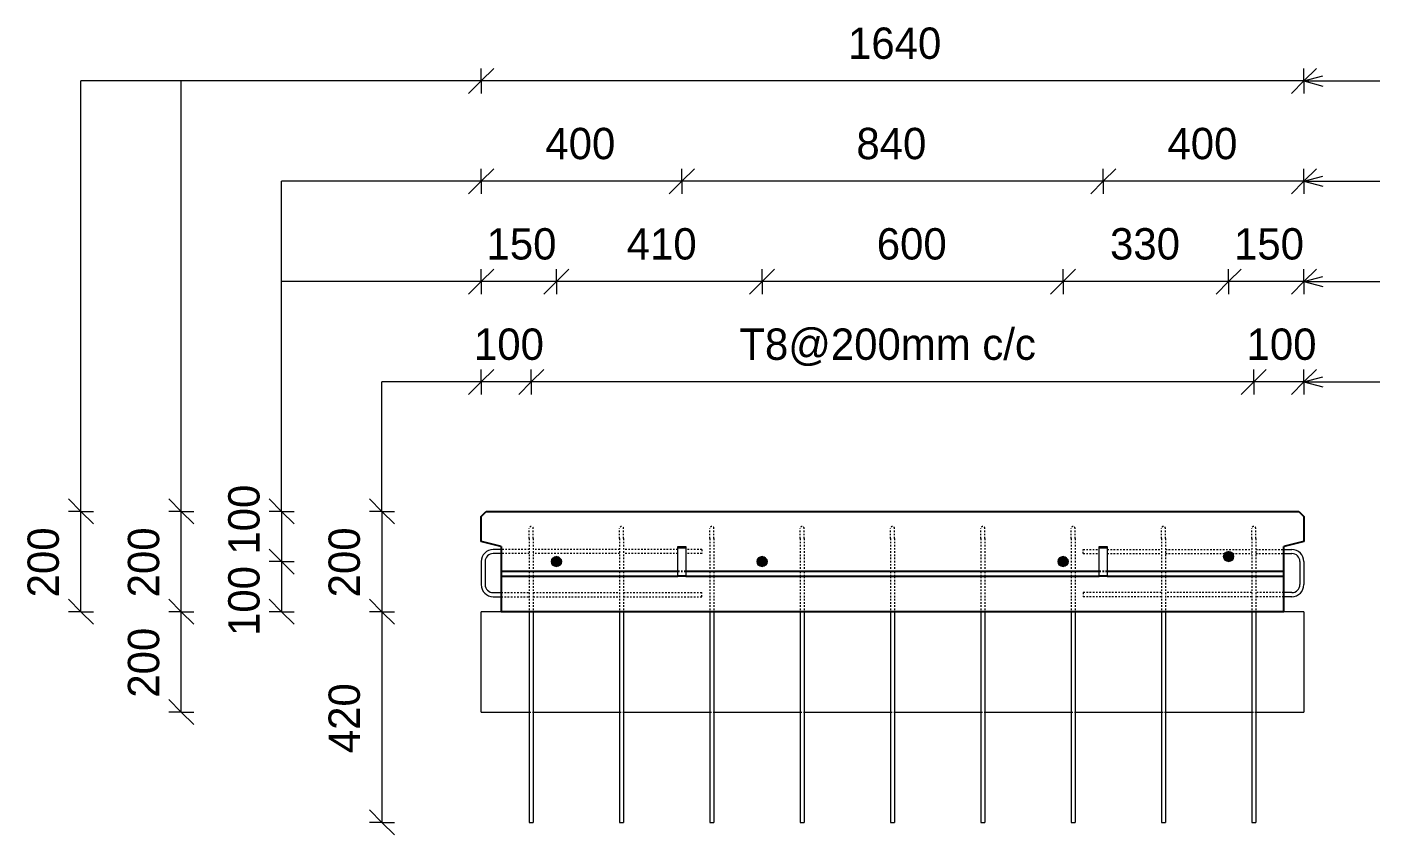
# Model space of a CAD drawing. Header units: millimetres. Extents: x -7291 to 5665, y 1067 to 18539.
# Drawn here: x -3792 to -1095, y 12469 to 14079 of the extents above; entities that cross this region are included whole.
import ezdxf

# ---------------------------------------------------------------- set-up
doc = ezdxf.new("R2010")
doc.units = ezdxf.units.MM
doc.linetypes.add('Dash', pattern=[6.36, 3.18, -3.18])
for name, color, linetype, lineweight in [('A-ANNO-DIMS', 211, 'Continuous', 9), ('A-ANNO-DIMS-25', 211, 'Continuous', 9), ('A-DETL-MBND', 5, 'Continuous', 18), ('A-GENM', 13, 'Continuous', 18), ('A-WALL', 113, 'Continuous', 25), ('A-WALL-HDLN', 110, 'Dash', 25), ('G-ANNO-TEXT', 231, 'Continuous', 9), ('S-BEAM', 12, 'Continuous', 18), ('S-BEAM-HDLN', 1, 'Dash', 18), ('S-RBAR', 171, 'Continuous', 18)]:
    doc.layers.add(name, color=color, linetype=linetype, lineweight=lineweight)
doc.styles.add('Nirmala UI Semilight', font='NirmalaS.ttf', dxfattribs={"height": 62.5})
doc.dimstyles.new('Arrow_Filled_-_2_5_NI_UI', dxfattribs={"dimscale": 304.8, "dimtxt": 65.460247, "dimasz": 0.164042, "dimexe": 0.082021, "dimexo": 0.0625, "dimgap": 0.082021, "dimtad": 1, "dimdec": 0, "dimzin": 0, "dimdsep": 46, "dimtxsty": 'Nirmala UI Semilight', "dimblk1": 'OBLIQUE', "dimblk2": 'OBLIQUE', "dimsah": 1, "dimcen": 0.09, "dimazin": 0, "dimtfac": 1, "dimtdec": 4, "dimtix": 1, "dimtmove": 0, "dimatfit": 3, "dimfxl": 0.082021, "dimfxlon": 1, "dimtvp": 1, "dimtolj": 1, "dimtzin": 0, "dimarcsym": 2})
doc.dimstyles.new('Arrow_Filled_-_2_5_NI_UI_1', dxfattribs={"dimscale": 304.8, "dimtxt": 65.460247, "dimasz": 0.164042, "dimexe": 0.082021, "dimexo": 0.0625, "dimgap": 0.082021, "dimtad": 1, "dimdec": 0, "dimzin": 0, "dimdsep": 46, "dimtxsty": 'Nirmala UI Semilight', "dimblk1": 'OBLIQUE', "dimblk2": 'OBLIQUE', "dimsah": 1, "dimcen": 0.09, "dimazin": 0, "dimtfac": 1, "dimtdec": 4, "dimtix": 1, "dimtmove": 2, "dimatfit": 3, "dimfxl": 0.082021, "dimfxlon": 1, "dimtvp": 1, "dimtolj": 1, "dimtzin": 0, "dimarcsym": 2})

# ---------------------------------------------------------------- blocks, each defined once
blk = doc.blocks.new('RR spread anchor face based - RR-SA-7_5-260-1726841-Elevation Top Copy 1')
at = {"layer": 'A-GENM'}
for p, q in [((-6313.4, 13041.4), (-6313.4, 13043.9)), ((-6313.4, 13043.9), (-6297.4, 13043.9)), ((-6313.4, 12986.4), (-6313.4, 13041.4)), ((-6313.4, 13041.4), (-6297.4, 13041.4)), ((-6297.4, 13043.9), (-6297.4, 13041.4)), ((-6297.4, 13041.4), (-6297.4, 12986.4)), ((-6313.4, 12983.9), (-6313.4, 12986.4)), ((-6313.4, 12986.4), (-6297.4, 12986.4)), ((-6297.4, 12983.9), (-6313.4, 12983.9)), ((-6297.4, 12986.4), (-6297.4, 12983.9))]:
    blk.add_line(p, q, dxfattribs=at)
blk = doc.blocks.new('DIMBLOCK13-Elevation Top Copy 1')
at = {"layer": 'A-ANNO-DIMS-25'}
for p, q in [((-3684.1, 13113.9), (-3709.1, 13138.9)), ((-3684.1, 13113.9), (-3709.1, 13113.9)), ((-3684.1, 12913.9), (-3684.1, 13113.9)), ((-3684.1, 13113.9), (-3659.1, 13088.9)), ((-3684.1, 13113.9), (-3659.1, 13113.9)), ((-3684.1, 12913.9), (-3709.1, 12938.9)), ((-3684.1, 12913.9), (-3709.1, 12913.9)), ((-3684.1, 12913.9), (-3659.1, 12888.9)), ((-3684.1, 12913.9), (-3659.1, 12913.9))]:
    blk.add_line(p, q, dxfattribs=at)
at = {"layer": 'A-ANNO-DIMS-25', "color": 0, "insert": (-3790.6, 12942.5), "char_height": 62.5, "width": 171.387, "attachment_point": 1, "rotation": 90, "line_spacing_factor": 1.142579, "style": 'Nirmala UI Semilight'}
blk.add_mtext('200', dxfattribs=at)
blk = doc.blocks.new('_Oblique')
at = {"color": 0, "linetype": 'ByBlock', "lineweight": -2}
blk.add_line((-0.5, -0.5), (0.5, 0.5), dxfattribs=at)
blk = doc.blocks.new('DIMBLOCK14-Elevation Top Copy 1')
at = {"layer": 'A-ANNO-DIMS-25'}
for p, q in [((-2886.4, 13971.9), (-2861.4, 13996.9)), ((-2886.4, 13971.9), (-2886.4, 13996.9)), ((-1246.4, 13971.9), (-1221.4, 13996.9)), ((-1246.4, 13971.9), (-1246.4, 13996.9)), ((-2886.4, 13971.9), (-2911.4, 13946.9)), ((-1246.4, 13971.9), (-2886.4, 13971.9)), ((-2886.4, 13971.9), (-2886.4, 13946.9)), ((-1246.4, 13971.9), (-1271.4, 13946.9)), ((-1246.4, 13971.9), (-1246.4, 13946.9))]:
    blk.add_line(p, q, dxfattribs=at)
at = {"layer": 'A-ANNO-DIMS-25', "color": 0, "insert": (-2155.1, 14078.5), "char_height": 62.5, "width": 212.805, "attachment_point": 1, "line_spacing_factor": 1.142579, "style": 'Nirmala UI Semilight'}
blk.add_mtext('1640', dxfattribs=at)
blk = doc.blocks.new('DIMBLOCK15-Elevation Top Copy 1')
at = {"layer": 'A-ANNO-DIMS-25'}
for p, q in [((-3084.1, 13113.9), (-3109.1, 13138.9)), ((-3084.1, 13113.9), (-3109.1, 13113.9)), ((-3084.1, 13113.9), (-3084.1, 12913.9)), ((-3084.1, 13113.9), (-3059.1, 13088.9)), ((-3084.1, 13113.9), (-3059.1, 13113.9)), ((-3084.1, 12913.9), (-3109.1, 12938.9)), ((-3084.1, 12913.9), (-3109.1, 12913.9)), ((-3084.1, 12913.9), (-3059.1, 12888.9)), ((-3084.1, 12913.9), (-3059.1, 12913.9))]:
    blk.add_line(p, q, dxfattribs=at)
at = {"layer": 'A-ANNO-DIMS-25', "color": 0, "insert": (-3190.6, 12942.5), "char_height": 62.5, "width": 171.387, "attachment_point": 1, "rotation": 90, "line_spacing_factor": 1.142579, "style": 'Nirmala UI Semilight'}
blk.add_mtext('200', dxfattribs=at)
blk = doc.blocks.new('DIMBLOCK16-Elevation Top Copy 1')
at = {"layer": 'A-ANNO-DIMS-25'}
for p, q in [((-3084.1, 12913.9), (-3109.1, 12938.9)), ((-3084.1, 12913.9), (-3109.1, 12913.9)), ((-3084.1, 12913.9), (-3084.1, 12493.9)), ((-3084.1, 12913.9), (-3059.1, 12888.9)), ((-3084.1, 12913.9), (-3059.1, 12913.9)), ((-3084.1, 12493.9), (-3109.1, 12518.9)), ((-3084.1, 12493.9), (-3109.1, 12493.9)), ((-3084.1, 12493.9), (-3059.1, 12468.9)), ((-3084.1, 12493.9), (-3059.1, 12493.9))]:
    blk.add_line(p, q, dxfattribs=at)
at = {"layer": 'A-ANNO-DIMS-25', "color": 0, "insert": (-3190.6, 12631.9), "char_height": 62.5, "width": 172.815, "attachment_point": 1, "rotation": 90, "line_spacing_factor": 1.142579, "style": 'Nirmala UI Semilight'}
blk.add_mtext('420', dxfattribs=at)
blk = doc.blocks.new('DIMBLOCK17-Elevation Top Copy 1')
at = {"layer": 'A-ANNO-DIMS-25'}
for p, q in [((-1346.4, 13371.9), (-1321.4, 13396.9)), ((-1346.4, 13371.9), (-1346.4, 13396.9)), ((-1246.4, 13371.9), (-1221.4, 13396.9)), ((-1246.4, 13371.9), (-1246.4, 13396.9)), ((-1346.4, 13371.9), (-1371.4, 13346.9)), ((-1246.4, 13371.9), (-1346.4, 13371.9)), ((-1346.4, 13371.9), (-1346.4, 13346.9)), ((-1246.4, 13371.9), (-1271.4, 13346.9)), ((-1246.4, 13371.9), (-1246.4, 13346.9))]:
    blk.add_line(p, q, dxfattribs=at)
at = {"layer": 'A-ANNO-DIMS-25', "color": 0, "insert": (-1360.7, 13478.5), "char_height": 62.5, "width": 154.248, "attachment_point": 1, "line_spacing_factor": 1.142579, "style": 'Nirmala UI Semilight'}
blk.add_mtext('100', dxfattribs=at)
blk = doc.blocks.new('DIMBLOCK18-Elevation Top Copy 1')
at = {"layer": 'A-ANNO-DIMS-25'}
for p, q in [((-2786.4, 13371.9), (-2761.4, 13396.9)), ((-2786.4, 13371.9), (-2786.4, 13396.9)), ((-1346.4, 13371.9), (-1321.4, 13396.9)), ((-1346.4, 13371.9), (-1346.4, 13396.9)), ((-2786.4, 13371.9), (-2811.4, 13346.9)), ((-1346.4, 13371.9), (-2786.4, 13371.9)), ((-2786.4, 13371.9), (-2786.4, 13346.9)), ((-1346.4, 13371.9), (-1371.4, 13346.9)), ((-1346.4, 13371.9), (-1346.4, 13346.9))]:
    blk.add_line(p, q, dxfattribs=at)
at = {"layer": 'A-ANNO-DIMS-25', "color": 0, "insert": (-2371.7, 13478.5), "char_height": 62.5, "width": 732.679, "attachment_point": 1, "line_spacing_factor": 1.142579, "style": 'Nirmala UI Semilight'}
blk.add_mtext('T8@200mm c/c', dxfattribs=at)
blk = doc.blocks.new('DIMBLOCK19-Elevation Top Copy 1')
at = {"layer": 'A-ANNO-DIMS-25'}
for p, q in [((-2886.4, 13371.9), (-2861.4, 13396.9)), ((-2886.4, 13371.9), (-2886.4, 13396.9)), ((-2786.4, 13371.9), (-2761.4, 13396.9)), ((-2786.4, 13371.9), (-2786.4, 13396.9)), ((-2886.4, 13371.9), (-2911.4, 13346.9)), ((-2786.4, 13371.9), (-2886.4, 13371.9)), ((-2886.4, 13371.9), (-2886.4, 13346.9)), ((-2786.4, 13371.9), (-2811.4, 13346.9)), ((-2786.4, 13371.9), (-2786.4, 13346.9))]:
    blk.add_line(p, q, dxfattribs=at)
at = {"layer": 'A-ANNO-DIMS-25', "color": 0, "insert": (-2900.7, 13478.5), "char_height": 62.5, "width": 154.248, "attachment_point": 1, "line_spacing_factor": 1.142579, "style": 'Nirmala UI Semilight'}
blk.add_mtext('100', dxfattribs=at)
blk = doc.blocks.new('DIMBLOCK20-Elevation Top Copy 1')
at = {"layer": 'A-ANNO-DIMS-25'}
for p, q in [((-1646.4, 13771.9), (-1621.4, 13796.9)), ((-1646.4, 13771.9), (-1646.4, 13796.9)), ((-1246.4, 13771.9), (-1221.4, 13796.9)), ((-1246.4, 13771.9), (-1246.4, 13796.9)), ((-1646.4, 13771.9), (-1671.4, 13746.9)), ((-1246.4, 13771.9), (-1646.4, 13771.9)), ((-1646.4, 13771.9), (-1646.4, 13746.9)), ((-1246.4, 13771.9), (-1271.4, 13746.9)), ((-1246.4, 13771.9), (-1246.4, 13746.9))]:
    blk.add_line(p, q, dxfattribs=at)
at = {"layer": 'A-ANNO-DIMS-25', "color": 0, "insert": (-1518.4, 13878.5), "char_height": 62.5, "width": 172.815, "attachment_point": 1, "line_spacing_factor": 1.142579, "style": 'Nirmala UI Semilight'}
blk.add_mtext('400', dxfattribs=at)
blk = doc.blocks.new('DIMBLOCK21-Elevation Top Copy 1')
at = {"layer": 'A-ANNO-DIMS-25'}
for p, q in [((-2486.4, 13771.9), (-2461.4, 13796.9)), ((-2486.4, 13771.9), (-2486.4, 13796.9)), ((-1646.4, 13771.9), (-1621.4, 13796.9)), ((-1646.4, 13771.9), (-1646.4, 13796.9)), ((-2486.4, 13771.9), (-2511.4, 13746.9)), ((-1646.4, 13771.9), (-2486.4, 13771.9)), ((-2486.4, 13771.9), (-2486.4, 13746.9)), ((-1646.4, 13771.9), (-1671.4, 13746.9)), ((-1646.4, 13771.9), (-1646.4, 13746.9))]:
    blk.add_line(p, q, dxfattribs=at)
at = {"layer": 'A-ANNO-DIMS-25', "color": 0, "insert": (-2138.4, 13878.5), "char_height": 62.5, "width": 172.815, "attachment_point": 1, "line_spacing_factor": 1.142579, "style": 'Nirmala UI Semilight'}
blk.add_mtext('840', dxfattribs=at)
blk = doc.blocks.new('DIMBLOCK22-Elevation Top Copy 1')
at = {"layer": 'A-ANNO-DIMS-25'}
for p, q in [((-2886.4, 13771.9), (-2861.4, 13796.9)), ((-2886.4, 13771.9), (-2886.4, 13796.9)), ((-2486.4, 13771.9), (-2461.4, 13796.9)), ((-2486.4, 13771.9), (-2486.4, 13796.9)), ((-2886.4, 13771.9), (-2911.4, 13746.9)), ((-2486.4, 13771.9), (-2886.4, 13771.9)), ((-2886.4, 13771.9), (-2886.4, 13746.9)), ((-2486.4, 13771.9), (-2511.4, 13746.9)), ((-2486.4, 13771.9), (-2486.4, 13746.9))]:
    blk.add_line(p, q, dxfattribs=at)
at = {"layer": 'A-ANNO-DIMS-25', "color": 0, "insert": (-2758.4, 13878.5), "char_height": 62.5, "width": 172.815, "attachment_point": 1, "line_spacing_factor": 1.142579, "style": 'Nirmala UI Semilight'}
blk.add_mtext('400', dxfattribs=at)
blk = doc.blocks.new('DIMBLOCK23-Elevation Top Copy 1')
at = {"layer": 'A-ANNO-DIMS-25'}
for p, q in [((-3484.1, 12913.9), (-3509.1, 12938.9)), ((-3484.1, 12913.9), (-3509.1, 12913.9)), ((-3484.1, 12713.9), (-3484.1, 12913.9)), ((-3484.1, 12913.9), (-3459.1, 12888.9)), ((-3484.1, 12913.9), (-3459.1, 12913.9)), ((-3484.1, 12713.9), (-3509.1, 12738.9)), ((-3484.1, 12713.9), (-3509.1, 12713.9)), ((-3484.1, 12713.9), (-3459.1, 12688.9)), ((-3484.1, 12713.9), (-3459.1, 12713.9))]:
    blk.add_line(p, q, dxfattribs=at)
at = {"layer": 'A-ANNO-DIMS-25', "color": 0, "insert": (-3590.6, 12742.5), "char_height": 62.5, "width": 171.387, "attachment_point": 1, "rotation": 90, "line_spacing_factor": 1.142579, "style": 'Nirmala UI Semilight'}
blk.add_mtext('200', dxfattribs=at)
blk = doc.blocks.new('DIMBLOCK24-Elevation Top Copy 1')
at = {"layer": 'A-ANNO-DIMS-25'}
for p, q in [((-3484.1, 13113.9), (-3509.1, 13138.9)), ((-3484.1, 13113.9), (-3509.1, 13113.9)), ((-3484.1, 12913.9), (-3484.1, 13113.9)), ((-3484.1, 13113.9), (-3459.1, 13088.9)), ((-3484.1, 13113.9), (-3459.1, 13113.9)), ((-3484.1, 12913.9), (-3509.1, 12938.9)), ((-3484.1, 12913.9), (-3509.1, 12913.9)), ((-3484.1, 12913.9), (-3459.1, 12888.9)), ((-3484.1, 12913.9), (-3459.1, 12913.9))]:
    blk.add_line(p, q, dxfattribs=at)
at = {"layer": 'A-ANNO-DIMS-25', "color": 0, "insert": (-3590.6, 12942.5), "char_height": 62.5, "width": 171.387, "attachment_point": 1, "rotation": 90, "line_spacing_factor": 1.142579, "style": 'Nirmala UI Semilight'}
blk.add_mtext('200', dxfattribs=at)
blk = doc.blocks.new('DIMBLOCK25-Elevation Top Copy 1')
at = {"layer": 'A-ANNO-DIMS-25'}
for p, q in [((-3284.1, 13113.9), (-3309.1, 13138.9)), ((-3284.1, 13113.9), (-3309.1, 13113.9)), ((-3284.1, 13113.9), (-3284.1, 13013.9)), ((-3284.1, 13113.9), (-3259.1, 13088.9)), ((-3284.1, 13113.9), (-3259.1, 13113.9)), ((-3284.1, 13013.9), (-3309.1, 13038.9)), ((-3284.1, 13013.9), (-3309.1, 13013.9)), ((-3284.1, 13013.9), (-3259.1, 12988.9)), ((-3284.1, 13013.9), (-3259.1, 13013.9))]:
    blk.add_line(p, q, dxfattribs=at)
at = {"layer": 'A-ANNO-DIMS-25', "color": 0, "insert": (-3390.6, 13027.7), "char_height": 62.5, "width": 154.248, "attachment_point": 1, "rotation": 90, "line_spacing_factor": 1.142579, "style": 'Nirmala UI Semilight'}
blk.add_mtext('100', dxfattribs=at)
blk = doc.blocks.new('DIMBLOCK26-Elevation Top Copy 1')
at = {"layer": 'A-ANNO-DIMS-25'}
for p, q in [((-3284.1, 13013.9), (-3309.1, 13038.9)), ((-3284.1, 13013.9), (-3309.1, 13013.9)), ((-3284.1, 13013.9), (-3284.1, 12913.9)), ((-3284.1, 13013.9), (-3259.1, 12988.9)), ((-3284.1, 13013.9), (-3259.1, 13013.9)), ((-3284.1, 12913.9), (-3309.1, 12938.9)), ((-3284.1, 12913.9), (-3309.1, 12913.9)), ((-3284.1, 12913.9), (-3259.1, 12888.9)), ((-3284.1, 12913.9), (-3259.1, 12913.9))]:
    blk.add_line(p, q, dxfattribs=at)
at = {"layer": 'A-ANNO-DIMS-25', "color": 0, "insert": (-3390.6, 12865.5), "char_height": 62.5, "width": 154.248, "attachment_point": 1, "rotation": 90, "line_spacing_factor": 1.142579, "style": 'Nirmala UI Semilight'}
blk.add_mtext('100', dxfattribs=at)
blk = doc.blocks.new('DIMBLOCK27-Elevation Top Copy 1')
at = {"layer": 'A-ANNO-DIMS-25'}
for p, q in [((-1396.4, 13571.9), (-1371.4, 13596.9)), ((-1396.4, 13571.9), (-1396.4, 13596.9)), ((-1246.4, 13571.9), (-1221.4, 13596.9)), ((-1246.4, 13571.9), (-1246.4, 13596.9)), ((-1396.4, 13571.9), (-1421.4, 13546.9)), ((-1246.4, 13571.9), (-1396.4, 13571.9)), ((-1396.4, 13571.9), (-1396.4, 13546.9)), ((-1246.4, 13571.9), (-1271.4, 13546.9)), ((-1246.4, 13571.9), (-1246.4, 13546.9))]:
    blk.add_line(p, q, dxfattribs=at)
at = {"layer": 'A-ANNO-DIMS-25', "color": 0, "insert": (-1385.7, 13678.5), "char_height": 62.5, "width": 154.248, "attachment_point": 1, "line_spacing_factor": 1.142579, "style": 'Nirmala UI Semilight'}
blk.add_mtext('150', dxfattribs=at)
blk = doc.blocks.new('DIMBLOCK28-Elevation Top Copy 1')
at = {"layer": 'A-ANNO-DIMS-25'}
for p, q in [((-1726.4, 13571.9), (-1701.4, 13596.9)), ((-1726.4, 13571.9), (-1726.4, 13596.9)), ((-1396.4, 13571.9), (-1371.4, 13596.9)), ((-1396.4, 13571.9), (-1396.4, 13596.9)), ((-1726.4, 13571.9), (-1751.4, 13546.9)), ((-1396.4, 13571.9), (-1726.4, 13571.9)), ((-1726.4, 13571.9), (-1726.4, 13546.9)), ((-1396.4, 13571.9), (-1421.4, 13546.9)), ((-1396.4, 13571.9), (-1396.4, 13546.9))]:
    blk.add_line(p, q, dxfattribs=at)
at = {"layer": 'A-ANNO-DIMS-25', "color": 0, "insert": (-1632.8, 13678.5), "char_height": 62.5, "width": 171.387, "attachment_point": 1, "line_spacing_factor": 1.142579, "style": 'Nirmala UI Semilight'}
blk.add_mtext('330', dxfattribs=at)
blk = doc.blocks.new('DIMBLOCK29-Elevation Top Copy 1')
at = {"layer": 'A-ANNO-DIMS-25'}
for p, q in [((-2326.4, 13571.9), (-2301.4, 13596.9)), ((-2326.4, 13571.9), (-2326.4, 13596.9)), ((-1726.4, 13571.9), (-1701.4, 13596.9)), ((-1726.4, 13571.9), (-1726.4, 13596.9)), ((-2326.4, 13571.9), (-2351.4, 13546.9)), ((-1726.4, 13571.9), (-2326.4, 13571.9)), ((-2326.4, 13571.9), (-2326.4, 13546.9)), ((-1726.4, 13571.9), (-1751.4, 13546.9)), ((-1726.4, 13571.9), (-1726.4, 13546.9))]:
    blk.add_line(p, q, dxfattribs=at)
at = {"layer": 'A-ANNO-DIMS-25', "color": 0, "insert": (-2097.8, 13678.5), "char_height": 62.5, "width": 171.387, "attachment_point": 1, "line_spacing_factor": 1.142579, "style": 'Nirmala UI Semilight'}
blk.add_mtext('600', dxfattribs=at)
blk = doc.blocks.new('DIMBLOCK30-Elevation Top Copy 1')
at = {"layer": 'A-ANNO-DIMS-25'}
for p, q in [((-2736.4, 13571.9), (-2711.4, 13596.9)), ((-2736.4, 13571.9), (-2736.4, 13596.9)), ((-2326.4, 13571.9), (-2301.4, 13596.9)), ((-2326.4, 13571.9), (-2326.4, 13596.9)), ((-2736.4, 13571.9), (-2761.4, 13546.9)), ((-2326.4, 13571.9), (-2736.4, 13571.9)), ((-2736.4, 13571.9), (-2736.4, 13546.9)), ((-2326.4, 13571.9), (-2351.4, 13546.9)), ((-2326.4, 13571.9), (-2326.4, 13546.9))]:
    blk.add_line(p, q, dxfattribs=at)
at = {"layer": 'A-ANNO-DIMS-25', "color": 0, "insert": (-2596.2, 13678.5), "char_height": 62.5, "width": 155.676, "attachment_point": 1, "line_spacing_factor": 1.142579, "style": 'Nirmala UI Semilight'}
blk.add_mtext('410', dxfattribs=at)
blk = doc.blocks.new('DIMBLOCK31-Elevation Top Copy 1')
at = {"layer": 'A-ANNO-DIMS-25'}
for p, q in [((-2886.4, 13571.9), (-2861.4, 13596.9)), ((-2886.4, 13571.9), (-2886.4, 13596.9)), ((-2736.4, 13571.9), (-2711.4, 13596.9)), ((-2736.4, 13571.9), (-2736.4, 13596.9)), ((-2886.4, 13571.9), (-2911.4, 13546.9)), ((-2736.4, 13571.9), (-2886.4, 13571.9)), ((-2886.4, 13571.9), (-2886.4, 13546.9)), ((-2736.4, 13571.9), (-2761.4, 13546.9)), ((-2736.4, 13571.9), (-2736.4, 13546.9))]:
    blk.add_line(p, q, dxfattribs=at)
at = {"layer": 'A-ANNO-DIMS-25', "color": 0, "insert": (-2875.7, 13678.5), "char_height": 62.5, "width": 154.248, "attachment_point": 1, "line_spacing_factor": 1.142579, "style": 'Nirmala UI Semilight'}
blk.add_mtext('150', dxfattribs=at)

msp = doc.modelspace()

# ---------------------------------------------------------------- hatches: boundary and pattern name
at = {"layer": 'S-RBAR'}
for points in [[(-1396.4, 13013.9), (-1389.3, 13016.8), (-1386.4, 13023.9), (-1389.3, 13030.9), (-1396.4, 13033.9), (-1403.5, 13030.9), (-1406.4, 13023.9), (-1403.5, 13016.8)], [(-2736.4, 13003.9), (-2729.3, 13006.8), (-2726.4, 13013.9), (-2729.3, 13020.9), (-2736.4, 13023.9), (-2743.5, 13020.9), (-2746.4, 13013.9), (-2743.5, 13006.8)], [(-2326.4, 13003.9), (-2319.3, 13006.9), (-2316.4, 13013.9), (-2319.3, 13021), (-2326.4, 13023.9), (-2333.5, 13021), (-2336.4, 13013.9), (-2333.5, 13006.9)], [(-1726.4, 13003.9), (-1719.3, 13006.9), (-1716.4, 13013.9), (-1719.3, 13021), (-1726.4, 13023.9), (-1733.5, 13021), (-1736.4, 13013.9), (-1733.5, 13006.9)]]:
    msp.add_hatch(color=256, dxfattribs=at).paths.add_polyline_path(points)
h = msp.add_hatch(color=256, dxfattribs=at)
edge = h.paths.add_edge_path()
edge.add_arc((-1396.4, 13023.9), 10, 0, 360)
h = msp.add_hatch(color=256, dxfattribs=at)
edge = h.paths.add_edge_path()
edge.add_arc((-2736.4, 13013.9), 10, 0, 360)
h = msp.add_hatch(color=256, dxfattribs=at)
edge = h.paths.add_edge_path()
edge.add_arc((-2326.4, 13013.9), 10, 0, 360)
h = msp.add_hatch(color=256, dxfattribs=at)
edge = h.paths.add_edge_path()
edge.add_arc((-1726.4, 13013.9), 10, 0, 360)

# ---------------------------------------------------------------- linework, layer by layer
at = {"layer": 'A-DETL-MBND'}
for p, q in [((-3684.1, 13113.9), (-3684.1, 13971.9)), ((-2886.4, 13971.9), (-3684.1, 13971.9)), ((-3484.1, 13113.9), (-3484.1, 13971.9)), ((-3284.1, 13113.9), (-3284.1, 13771.9)), ((-2886.4, 13771.9), (-3284.1, 13771.9)), ((-2886.4, 13571.9), (-3284.1, 13571.9)), ((-3084.1, 13113.9), (-3084.1, 13371.9)), ((-2886.4, 13371.9), (-3084.1, 13371.9)), ((-2790.4, 12493.9), (-2789.6, 12493.9))]:
    msp.add_line(p, q, dxfattribs=at)
at = {"layer": 'A-WALL'}
for p, q in [((-2886.4, 13103.9), (-2876.4, 13113.9)), ((-2876.4, 13113.9), (-1256.4, 13113.9)), ((-1256.4, 13113.9), (-1246.4, 13103.9)), ((-2886.4, 13053.9), (-2886.4, 13103.9)), ((-1246.4, 13103.9), (-1246.4, 13053.9)), ((-2846.4, 13043.9), (-2886.4, 13053.9)), ((-1246.4, 13053.9), (-1286.4, 13043.9)), ((-2846.4, 13043.9), (-2846.4, 12913.9)), ((-1286.4, 12913.9), (-1286.4, 13043.9)), ((-2494.4, 12993.9), (-2846.4, 12993.9)), ((-2494.4, 12983.9), (-2846.4, 12983.9)), ((-1654.4, 12993.9), (-2478.4, 12993.9)), ((-1654.4, 12983.9), (-2478.4, 12983.9)), ((-1286.4, 12993.9), (-1638.4, 12993.9)), ((-1286.4, 12983.9), (-1638.4, 12983.9)), ((-1286.4, 12913.9), (-2846.4, 12913.9))]:
    msp.add_line(p, q, dxfattribs=at)
at = {"layer": 'A-WALL-HDLN'}
for p, q in [((-2478.4, 12993.9), (-2494.3, 12993.9)), ((-1638.4, 12993.9), (-1654.3, 12993.9))]:
    msp.add_line(p, q, dxfattribs=at)
at = {"layer": 'G-ANNO-TEXT', "color": 10}
for p, q in [((-1246.4, 13971.9), (-1208.9, 13982)), ((-1246.4, 13971.9), (-1208.9, 13961.9)), ((-1246.4, 13971.9), (-1094.8, 13971.9)), ((-1246.4, 13771.9), (-1208.9, 13782)), ((-1246.4, 13771.9), (-1208.9, 13761.9)), ((-1246.4, 13771.9), (-1094.8, 13771.9)), ((-1246.4, 13571.9), (-1208.9, 13582)), ((-1246.4, 13571.9), (-1208.9, 13561.9)), ((-1246.4, 13571.9), (-1094.8, 13571.9)), ((-1246.4, 13371.9), (-1208.9, 13382)), ((-1246.4, 13371.9), (-1208.9, 13361.9)), ((-1246.4, 13371.9), (-1094.8, 13371.9))]:
    msp.add_line(p, q, dxfattribs=at)
at = {"layer": 'S-BEAM'}
for p, q in [((-2886.5, 12713.9), (-2886.5, 12913.9)), ((-2790.4, 12913.9), (-2886.5, 12913.9)), ((-2610.4, 12913.9), (-2782.4, 12913.9)), ((-2430.4, 12913.9), (-2602.4, 12913.9)), ((-2250.4, 12913.9), (-2422.4, 12913.9)), ((-2070.4, 12913.9), (-2242.4, 12913.9)), ((-1890.4, 12913.9), (-2062.4, 12913.9)), ((-1710.4, 12913.9), (-1882.4, 12913.9)), ((-1530.4, 12913.9), (-1702.4, 12913.9)), ((-1350.4, 12913.9), (-1522.4, 12913.9)), ((-1246.3, 12913.9), (-1342.4, 12913.9)), ((-1246.3, 12913.9), (-1246.3, 12713.9)), ((-2886.5, 12713.9), (-2790.4, 12713.9)), ((-2782.4, 12713.9), (-2610.4, 12713.9)), ((-2602.4, 12713.9), (-2430.4, 12713.9)), ((-2422.4, 12713.9), (-2250.4, 12713.9)), ((-2242.4, 12713.9), (-2070.4, 12713.9)), ((-2062.4, 12713.9), (-1890.4, 12713.9)), ((-1882.4, 12713.9), (-1710.4, 12713.9)), ((-1702.4, 12713.9), (-1530.4, 12713.9)), ((-1522.4, 12713.9), (-1350.4, 12713.9)), ((-1342.4, 12713.9), (-1246.3, 12713.9))]:
    msp.add_line(p, q, dxfattribs=at)
at = {"layer": 'S-BEAM-HDLN'}
for p, q in [((-2782.4, 12913.9), (-2790.3, 12913.9)), ((-2602.4, 12913.9), (-2610.3, 12913.9)), ((-2422.4, 12913.9), (-2430.3, 12913.9)), ((-2242.4, 12913.9), (-2250.3, 12913.9)), ((-2062.4, 12913.9), (-2070.3, 12913.9)), ((-1882.4, 12913.9), (-1890.3, 12913.9)), ((-1702.4, 12913.9), (-1710.3, 12913.9)), ((-1522.4, 12913.9), (-1530.3, 12913.9)), ((-1342.4, 12913.9), (-1350.3, 12913.9)), ((-2790.3, 12713.9), (-2782.4, 12713.9)), ((-2610.3, 12713.9), (-2602.4, 12713.9)), ((-2430.3, 12713.9), (-2422.4, 12713.9)), ((-2250.3, 12713.9), (-2242.4, 12713.9)), ((-2070.3, 12713.9), (-2062.4, 12713.9)), ((-1890.3, 12713.9), (-1882.4, 12713.9)), ((-1710.3, 12713.9), (-1702.4, 12713.9)), ((-1530.3, 12713.9), (-1522.4, 12713.9)), ((-1350.3, 12713.9), (-1342.4, 12713.9))]:
    msp.add_line(p, q, dxfattribs=at)
at = {"layer": 'S-RBAR', "linetype": 'Dash'}
for p, q in [((-2790.4, 13059.9), (-2790.4, 13079.9)), ((-2782.4, 13059.9), (-2782.4, 13079.9)), ((-2610.4, 13059.9), (-2610.4, 13079.9)), ((-2602.4, 13059.9), (-2602.4, 13079.9)), ((-2430.4, 13059.9), (-2430.4, 13079.9)), ((-2422.4, 13059.9), (-2422.4, 13079.9)), ((-2250.4, 13059.9), (-2250.4, 13079.9)), ((-2242.4, 13059.9), (-2242.4, 13079.9)), ((-2070.4, 13059.9), (-2070.4, 13079.9)), ((-2062.4, 13059.9), (-2062.4, 13079.9)), ((-1890.4, 13059.9), (-1890.4, 13079.9)), ((-1882.4, 13059.9), (-1882.4, 13079.9)), ((-1710.4, 13059.9), (-1710.4, 13079.9)), ((-1702.4, 13059.9), (-1702.4, 13079.9)), ((-1530.4, 13059.9), (-1530.4, 13079.9)), ((-1522.4, 13059.9), (-1522.4, 13079.9)), ((-1350.4, 13059.9), (-1350.4, 13079.9)), ((-1342.4, 13059.9), (-1342.4, 13079.9)), ((-2790.4, 13059.9), (-2790.4, 12994)), ((-2782.4, 13059.9), (-2782.4, 12994)), ((-2610.4, 13059.9), (-2610.4, 12994)), ((-2602.4, 13059.9), (-2602.4, 12994)), ((-2430.4, 13059.9), (-2430.4, 12994)), ((-2422.4, 13059.9), (-2422.4, 12994)), ((-2250.4, 13059.9), (-2250.4, 12994)), ((-2242.4, 13059.9), (-2242.4, 12994)), ((-2070.4, 13059.9), (-2070.4, 12994)), ((-2062.4, 13059.9), (-2062.4, 12994)), ((-1890.4, 13059.9), (-1890.4, 12994)), ((-1882.4, 13059.9), (-1882.4, 12994)), ((-1710.4, 13059.9), (-1710.4, 12994)), ((-1702.4, 13059.9), (-1702.4, 12994)), ((-1530.4, 13059.9), (-1530.4, 12994)), ((-1522.4, 13059.9), (-1522.4, 12994)), ((-1350.4, 13059.9), (-1350.4, 12994)), ((-1342.4, 13059.9), (-1342.4, 12994)), ((-2790.4, 13037.9), (-2846.3, 13037.9)), ((-2790.4, 13029.9), (-2846.3, 13029.9)), ((-2610.4, 13037.9), (-2782.4, 13037.9)), ((-2610.4, 13029.9), (-2782.4, 13029.9)), ((-2494.4, 13037.9), (-2602.4, 13037.9)), ((-2494.4, 13029.9), (-2602.4, 13029.9)), ((-2446.4, 13037.9), (-2478.4, 13037.9)), ((-2446.4, 13029.9), (-2478.4, 13029.9)), ((-2446.4, 13037.9), (-2446.4, 13029.9)), ((-1686.4, 13037.9), (-1654.4, 13037.9)), ((-1686.4, 13029.9), (-1686.4, 13037.9)), ((-1686.4, 13029.9), (-1654.4, 13029.9)), ((-1638.4, 13037.9), (-1530.4, 13037.9)), ((-1638.4, 13029.9), (-1530.4, 13029.9)), ((-1522.4, 13037.9), (-1350.4, 13037.9)), ((-1522.4, 13029.9), (-1350.4, 13029.9)), ((-1342.4, 13037.9), (-1286.4, 13037.9)), ((-1342.4, 13029.9), (-1286.4, 13029.9)), ((-2790.4, 12993.9), (-2790.4, 12984)), ((-2790.4, 12983.9), (-2790.4, 12914)), ((-2782.4, 12993.9), (-2782.4, 12984)), ((-2782.4, 12983.9), (-2782.4, 12914)), ((-2610.4, 12993.9), (-2610.4, 12984)), ((-2610.4, 12983.9), (-2610.4, 12914)), ((-2602.4, 12993.9), (-2602.4, 12984)), ((-2602.4, 12983.9), (-2602.4, 12914)), ((-2430.4, 12993.9), (-2430.4, 12984)), ((-2430.4, 12983.9), (-2430.4, 12914)), ((-2422.4, 12993.9), (-2422.4, 12984)), ((-2422.4, 12983.9), (-2422.4, 12914)), ((-2250.4, 12993.9), (-2250.4, 12984)), ((-2250.4, 12983.9), (-2250.4, 12914)), ((-2242.4, 12993.9), (-2242.4, 12984)), ((-2242.4, 12983.9), (-2242.4, 12914)), ((-2070.4, 12993.9), (-2070.4, 12984)), ((-2070.4, 12983.9), (-2070.4, 12914)), ((-2062.4, 12993.9), (-2062.4, 12984)), ((-2062.4, 12983.9), (-2062.4, 12914)), ((-1890.4, 12993.9), (-1890.4, 12984)), ((-1890.4, 12983.9), (-1890.4, 12914)), ((-1882.4, 12993.9), (-1882.4, 12984)), ((-1882.4, 12983.9), (-1882.4, 12914)), ((-1710.4, 12993.9), (-1710.4, 12984)), ((-1710.4, 12983.9), (-1710.4, 12914)), ((-1702.4, 12993.9), (-1702.4, 12984)), ((-1702.4, 12983.9), (-1702.4, 12914)), ((-1530.4, 12993.9), (-1530.4, 12984)), ((-1530.4, 12983.9), (-1530.4, 12914)), ((-1522.4, 12993.9), (-1522.4, 12984)), ((-1522.4, 12983.9), (-1522.4, 12914)), ((-1350.4, 12993.9), (-1350.4, 12984)), ((-1350.4, 12983.9), (-1350.4, 12914)), ((-1342.4, 12993.9), (-1342.4, 12984)), ((-1342.4, 12983.9), (-1342.4, 12914)), ((-2846.3, 12951.9), (-2790.4, 12951.9)), ((-2782.4, 12951.9), (-2610.4, 12951.9)), ((-2602.4, 12951.9), (-2446.4, 12951.9)), ((-2446.4, 12943.9), (-2446.4, 12951.9)), ((-1530.4, 12951.9), (-1686.4, 12951.9)), ((-1686.4, 12951.9), (-1686.4, 12943.9)), ((-1350.4, 12951.9), (-1522.4, 12951.9)), ((-1286.4, 12951.9), (-1342.4, 12951.9)), ((-2846.3, 12943.9), (-2790.4, 12943.9)), ((-2782.4, 12943.9), (-2610.4, 12943.9)), ((-2602.4, 12943.9), (-2446.4, 12943.9)), ((-1530.4, 12943.9), (-1686.4, 12943.9)), ((-1350.4, 12943.9), (-1522.4, 12943.9)), ((-1286.4, 12943.9), (-1342.4, 12943.9))]:
    msp.add_line(p, q, dxfattribs=at)
at = {"layer": 'S-RBAR'}
for p, q in [((-2846.4, 13037.9), (-2862.4, 13037.9)), ((-2846.4, 13029.9), (-2862.4, 13029.9)), ((-1403.5, 13030.9), (-1406.4, 13023.9)), ((-1396.4, 13033.9), (-1403.5, 13030.9)), ((-1389.3, 13030.9), (-1396.4, 13033.9)), ((-1386.4, 13023.9), (-1389.3, 13030.9)), ((-1286.4, 13037.9), (-1270.4, 13037.9)), ((-1286.4, 13029.9), (-1270.4, 13029.9)), ((-2886.4, 13013.9), (-2886.4, 12967.9)), ((-2878.4, 13013.9), (-2878.4, 12967.9)), ((-2743.5, 13020.9), (-2746.4, 13013.9)), ((-2746.4, 13013.9), (-2743.5, 13006.8)), ((-2736.4, 13023.9), (-2743.5, 13020.9)), ((-2743.5, 13006.8), (-2736.4, 13003.9)), ((-2729.3, 13020.9), (-2736.4, 13023.9)), ((-2736.4, 13003.9), (-2729.3, 13006.8)), ((-2726.4, 13013.9), (-2729.3, 13020.9)), ((-2729.3, 13006.8), (-2726.4, 13013.9)), ((-2333.5, 13021), (-2336.4, 13013.9)), ((-2336.4, 13013.9), (-2333.5, 13006.9)), ((-2326.4, 13023.9), (-2333.5, 13021)), ((-2333.5, 13006.9), (-2326.4, 13003.9)), ((-2319.3, 13021), (-2326.4, 13023.9)), ((-2326.4, 13003.9), (-2319.3, 13006.9)), ((-2316.4, 13013.9), (-2319.3, 13021)), ((-2319.3, 13006.9), (-2316.4, 13013.9)), ((-1733.5, 13021), (-1736.4, 13013.9)), ((-1736.4, 13013.9), (-1733.5, 13006.9)), ((-1726.4, 13023.9), (-1733.5, 13021)), ((-1733.5, 13006.9), (-1726.4, 13003.9)), ((-1719.3, 13021), (-1726.4, 13023.9)), ((-1726.4, 13003.9), (-1719.3, 13006.9)), ((-1716.4, 13013.9), (-1719.3, 13021)), ((-1719.3, 13006.9), (-1716.4, 13013.9)), ((-1406.4, 13023.9), (-1403.5, 13016.8)), ((-1403.5, 13016.8), (-1396.4, 13013.9)), ((-1396.4, 13013.9), (-1389.3, 13016.8)), ((-1389.3, 13016.8), (-1386.4, 13023.9)), ((-1254.4, 13013.9), (-1254.4, 12967.9)), ((-1246.4, 13013.9), (-1246.4, 12967.9)), ((-2862.4, 12951.9), (-2846.4, 12951.9)), ((-1270.4, 12951.9), (-1286.4, 12951.9)), ((-2862.4, 12943.9), (-2846.4, 12943.9)), ((-1270.4, 12943.9), (-1286.4, 12943.9)), ((-2790.4, 12913.9), (-2790.4, 12493.9)), ((-2782.4, 12913.9), (-2782.4, 12493.9)), ((-2610.4, 12913.9), (-2610.4, 12493.9)), ((-2602.4, 12913.9), (-2602.4, 12493.9)), ((-2430.4, 12913.9), (-2430.4, 12493.9)), ((-2422.4, 12913.9), (-2422.4, 12493.9)), ((-2250.4, 12913.9), (-2250.4, 12493.9)), ((-2242.4, 12913.9), (-2242.4, 12493.9)), ((-2070.4, 12913.9), (-2070.4, 12493.9)), ((-2062.4, 12913.9), (-2062.4, 12493.9)), ((-1890.4, 12913.9), (-1890.4, 12493.9)), ((-1882.4, 12913.9), (-1882.4, 12493.9)), ((-1710.4, 12913.9), (-1710.4, 12493.9)), ((-1702.4, 12913.9), (-1702.4, 12493.9)), ((-1530.4, 12913.9), (-1530.4, 12493.9)), ((-1522.4, 12913.9), (-1522.4, 12493.9)), ((-1350.4, 12913.9), (-1350.4, 12493.9)), ((-1342.4, 12913.9), (-1342.4, 12493.9)), ((-2790.4, 12493.9), (-2782.4, 12493.9)), ((-2610.4, 12493.9), (-2602.4, 12493.9)), ((-2430.4, 12493.9), (-2422.4, 12493.9)), ((-2250.4, 12493.9), (-2242.4, 12493.9)), ((-2070.4, 12493.9), (-2062.4, 12493.9)), ((-1890.4, 12493.9), (-1882.4, 12493.9)), ((-1710.4, 12493.9), (-1702.4, 12493.9)), ((-1530.4, 12493.9), (-1522.4, 12493.9)), ((-1350.4, 12493.9), (-1342.4, 12493.9))]:
    msp.add_line(p, q, dxfattribs=at)
for centre in [(-1396.4, 13023.9), (-2736.4, 13013.9), (-2326.4, 13013.9), (-1726.4, 13013.9)]:
    msp.add_circle(centre, 10, dxfattribs=at)
at = {"layer": 'S-RBAR', "linetype": 'Dash'}
for centre in [(-2786.4, 13079.9), (-2606.4, 13079.9), (-2426.4, 13079.9), (-2246.4, 13079.9), (-2066.4, 13079.9), (-1886.4, 13079.9), (-1706.4, 13079.9), (-1526.4, 13079.9), (-1346.4, 13079.9)]:
    msp.add_arc(centre, 4, 0, 180, dxfattribs=at)
at = {"layer": 'S-RBAR'}
for centre, radius, start, end in [((-2862.4, 13013.9), 24, 90, 180), ((-2862.4, 13013.9), 16, 90, 180), ((-1270.4, 13013.9), 24, 0, 90), ((-1270.4, 13013.9), 16, 0, 90), ((-2862.4, 12967.9), 24, 180, 270), ((-2862.4, 12967.9), 16, 180, 270), ((-1270.4, 12967.9), 16, 270, 0), ((-1270.4, 12967.9), 24, 270, 360)]:
    msp.add_arc(centre, radius, start, end, dxfattribs=at)

# ---------------------------------------------------------------- block references
at = {"layer": 'A-GENM'}
for p in [(3819, 0), (4659, 0)]:
    msp.add_blockref('RR spread anchor face based - RR-SA-7_5-260-1726841-Elevation Top Copy 1', p, dxfattribs=at)

# ---------------------------------------------------------------- dimensions: what is measured, and where the dimension line sits
at = {"layer": 'A-ANNO-DIMS'}
for base, p1, p2, override, picture, middle in [((-2886.4, 13971.9), (-1246.4, 13946.9), (-2886.4, 13946.9), {"dimpost": '<>', "dimfxl": 1640}, 'DIMBLOCK14-Elevation Top Copy 1', (-2066.4, 14029.4)), ((-2886.4, 13771.9), (-2486.4, 13746.9), (-2886.4, 13746.9), {"dimpost": '<>', "dimfxl": 400}, 'DIMBLOCK22-Elevation Top Copy 1', (-2686.4, 13829.2)), ((-2486.4, 13771.9), (-1646.4, 13746.9), (-2486.4, 13746.9), {"dimpost": '<>', "dimfxl": 840}, 'DIMBLOCK21-Elevation Top Copy 1', (-2066.4, 13829.2)), ((-1646.4, 13771.9), (-1246.4, 13746.9), (-1646.4, 13746.9), {"dimpost": '<>', "dimfxl": 400}, 'DIMBLOCK20-Elevation Top Copy 1', (-1446.4, 13829.2)), ((-2886.4, 13571.9), (-2736.4, 13546.9), (-2886.4, 13546.9), {"dimpost": '<>', "dimfxl": 150}, 'DIMBLOCK31-Elevation Top Copy 1', (-2811.4, 13629.4)), ((-2736.4, 13571.9), (-2326.4, 13546.9), (-2736.4, 13546.9), {"dimpost": '<>', "dimfxl": 410}, 'DIMBLOCK30-Elevation Top Copy 1', (-2531.4, 13629.4)), ((-2326.4, 13571.9), (-1726.4, 13546.9), (-2326.4, 13546.9), {"dimpost": '<>', "dimfxl": 600}, 'DIMBLOCK29-Elevation Top Copy 1', (-2026.4, 13629.2)), ((-1726.4, 13571.9), (-1396.4, 13546.9), (-1726.4, 13546.9), {"dimpost": '<>', "dimfxl": 330}, 'DIMBLOCK28-Elevation Top Copy 1', (-1561.4, 13629.2)), ((-1396.4, 13571.9), (-1246.4, 13546.9), (-1396.4, 13546.9), {"dimpost": '<>', "dimfxl": 150}, 'DIMBLOCK27-Elevation Top Copy 1', (-1321.4, 13629.4)), ((-2886.4, 13371.9), (-2786.4, 13346.9), (-2886.4, 13346.9), {"dimpost": '<>', "dimfxl": 100}, 'DIMBLOCK19-Elevation Top Copy 1', (-2836.4, 13429.4)), ((-1346.4, 13371.9), (-1246.4, 13346.9), (-1346.4, 13346.9), {"dimpost": '<>', "dimfxl": 100}, 'DIMBLOCK17-Elevation Top Copy 1', (-1296.4, 13429.4))]:
    dim = msp.add_linear_dim(base=base, p1=p1, p2=p2, dimstyle='Arrow_Filled_-_2_5_NI_UI', override=override, dxfattribs=at)
    dim.commit()
    dim.dimension.update_dxf_attribs({"geometry": picture, "text_midpoint": middle})
dim = msp.add_linear_dim(base=(-2786.4, 13371.9), p1=(-1346.4, 13346.9), p2=(-2786.4, 13346.9), text='T8@200mm c/c', dimstyle='Arrow_Filled_-_2_5_NI_UI', override={"dimpost": '<>', "dimfxl": 1440}, dxfattribs=at)
dim.commit()
dim.dimension.update_dxf_attribs({"geometry": 'DIMBLOCK18-Elevation Top Copy 1', "text_midpoint": (-2066.4, 13433.9)})
for base, p1, p2, override, picture, middle in [((-3284.1, 13013.9), (-3259.1, 13113.9), (-3259.1, 13013.9), {"dimpost": '<>', "dimfxl": 100}, 'DIMBLOCK25-Elevation Top Copy 1', (-3348.9, 13104.8)), ((-3284.1, 12913.9), (-3259.1, 13013.9), (-3259.1, 12913.9), {"dimpost": '<>', "dimfxl": 100.059273}, 'DIMBLOCK26-Elevation Top Copy 1', (-3348.9, 12942.7))]:
    dim = msp.add_linear_dim(base=base, p1=p1, p2=p2, angle=90, dimstyle='Arrow_Filled_-_2_5_NI_UI_1', override=override, dxfattribs=at)
    dim.commit()
    dim.dimension.update_dxf_attribs({"geometry": picture, "text_midpoint": middle, "dimtype": 160, "text_rotation": 90})
for base, p1, p2, override, picture, middle in [((-3684.1, 13113.9), (-3659.1, 12913.9), (-3659.1, 13113.9), {"dimpost": '<>', "dimfxl": 200}, 'DIMBLOCK13-Elevation Top Copy 1', (-3741.4, 13013.9)), ((-3484.1, 13113.9), (-3459.1, 12913.9), (-3459.1, 13113.9), {"dimpost": '<>', "dimfxl": 200.059273}, 'DIMBLOCK24-Elevation Top Copy 1', (-3541.4, 13013.9)), ((-3084.1, 12913.9), (-3059.1, 13113.9), (-3059.1, 12913.9), {"dimpost": '<>', "dimfxl": 200.059273}, 'DIMBLOCK15-Elevation Top Copy 1', (-3141.4, 13013.9)), ((-3484.1, 12913.9), (-3459.1, 12713.9), (-3459.1, 12913.9), {"dimpost": '<>', "dimfxl": 200}, 'DIMBLOCK23-Elevation Top Copy 1', (-3541.4, 12813.9)), ((-3084.1, 12493.9), (-3059.1, 12913.9), (-3059.1, 12493.9), {"dimpost": '<>', "dimfxl": 419.940727}, 'DIMBLOCK16-Elevation Top Copy 1', (-3141.4, 12703.9))]:
    dim = msp.add_linear_dim(base=base, p1=p1, p2=p2, angle=90, dimstyle='Arrow_Filled_-_2_5_NI_UI', override=override, dxfattribs=at)
    dim.commit()
    dim.dimension.update_dxf_attribs({"geometry": picture, "text_midpoint": middle})

doc.saveas('drawing.dxf')
